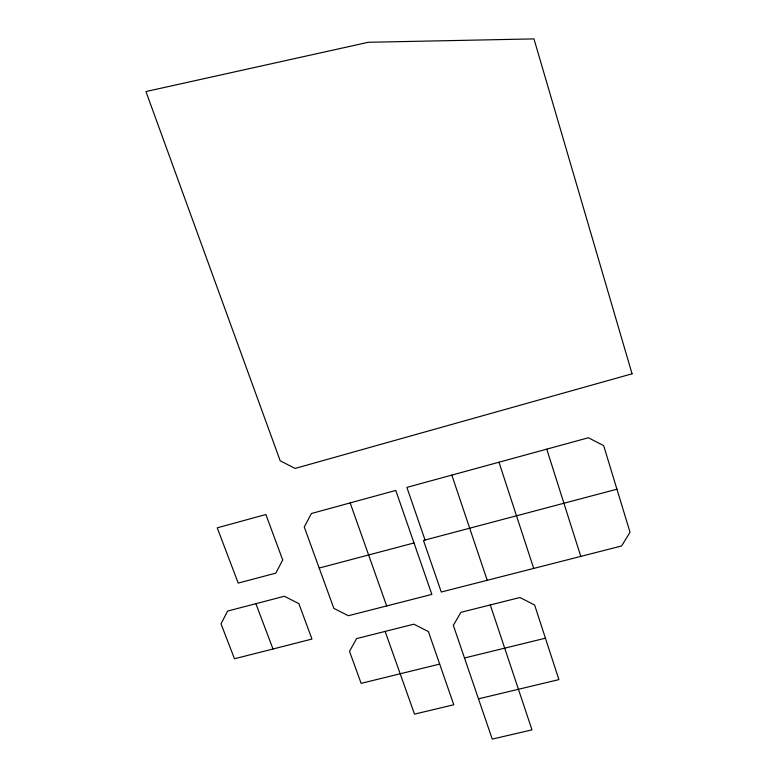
<?xml version="1.0" encoding="UTF-8"?>
<svg xmlns="http://www.w3.org/2000/svg" width="778" height="778" viewBox="0 0 778 778"><rect width="100%" height="100%" fill="white"/><g stroke="black" fill="none" stroke-linecap="round" stroke-linejoin="round"><path stroke-width="1.17" d="M616.935 489.206L423.465 540.438L441.282 592.019L621.583 545.981L630.034 532.259L603.67 445.629L588.392 437.761L406.884 487.398L425.051 540.02M319.184 568.047L333.84 608.347L348.349 615.729L431.868 594.411L395.778 490.432L311.394 513.509L304.256 526.998L319.184 568.047L414.003 542.966M273 649.008L311.959 639.059L298.859 603.65L284.378 596.249L227.623 611.061L221.02 623.82L234.479 658.762L273 649.008L255.884 603.689M490.286 604.944L460.897 612.335L453.341 625.366L492.25 739.1L531.977 729.852L490.286 604.944L519.957 597.504L534.651 605.051L558.905 679.612L478.47 698.839M439.677 664.091L361.138 683.356L349.507 651.332L356.596 638.592L413.877 624.18L428.396 631.58L453.778 704.771L414.509 714.126L385.139 631.405M464.495 657.994L545.436 638.193M350.168 502.919L386.676 605.945M451.833 475.105L487.203 580.291M498.98 462.22L533.708 568.407M546.749 449.139L580.787 556.396M282.706 559.995L275.801 573.143L238.214 583.082L217.227 527.824L265.891 514.521L282.706 559.995M632.057 373.8L295.095 468.434L280.206 460.819L145.943 91.541L368.325 42.284L533.961 38.9L632.057 373.8"/></g></svg>
